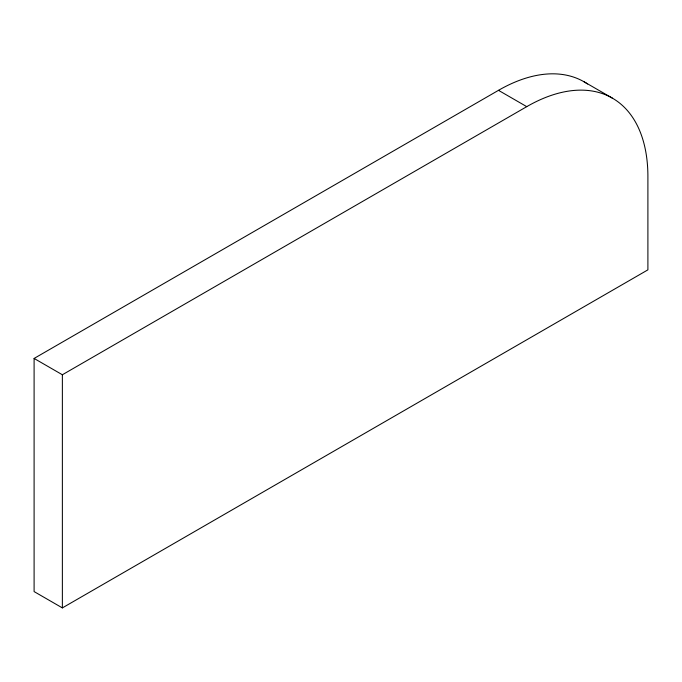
<?xml version="1.0" encoding="UTF-8"?>
<svg xmlns="http://www.w3.org/2000/svg" width="682" height="682" viewBox="0 0 682 682"><rect width="100%" height="100%" fill="white"/><g stroke="black" fill="none" stroke-linecap="round" stroke-linejoin="round"><path stroke-width="1.02" d="M498.491 90.331L526.751 106.648A171.327 98.916 -60 0 1 647.9 176.587L647.9 269.85L62.369 607.901L34.1 591.584L34.1 358.442L498.491 90.331A171.327 98.916 -60 0 1 587.526 83.954M34.1 358.442L62.369 374.759L526.751 106.648M584.15 81.84L612.419 98.165M62.369 374.759L62.369 607.901"/></g></svg>
